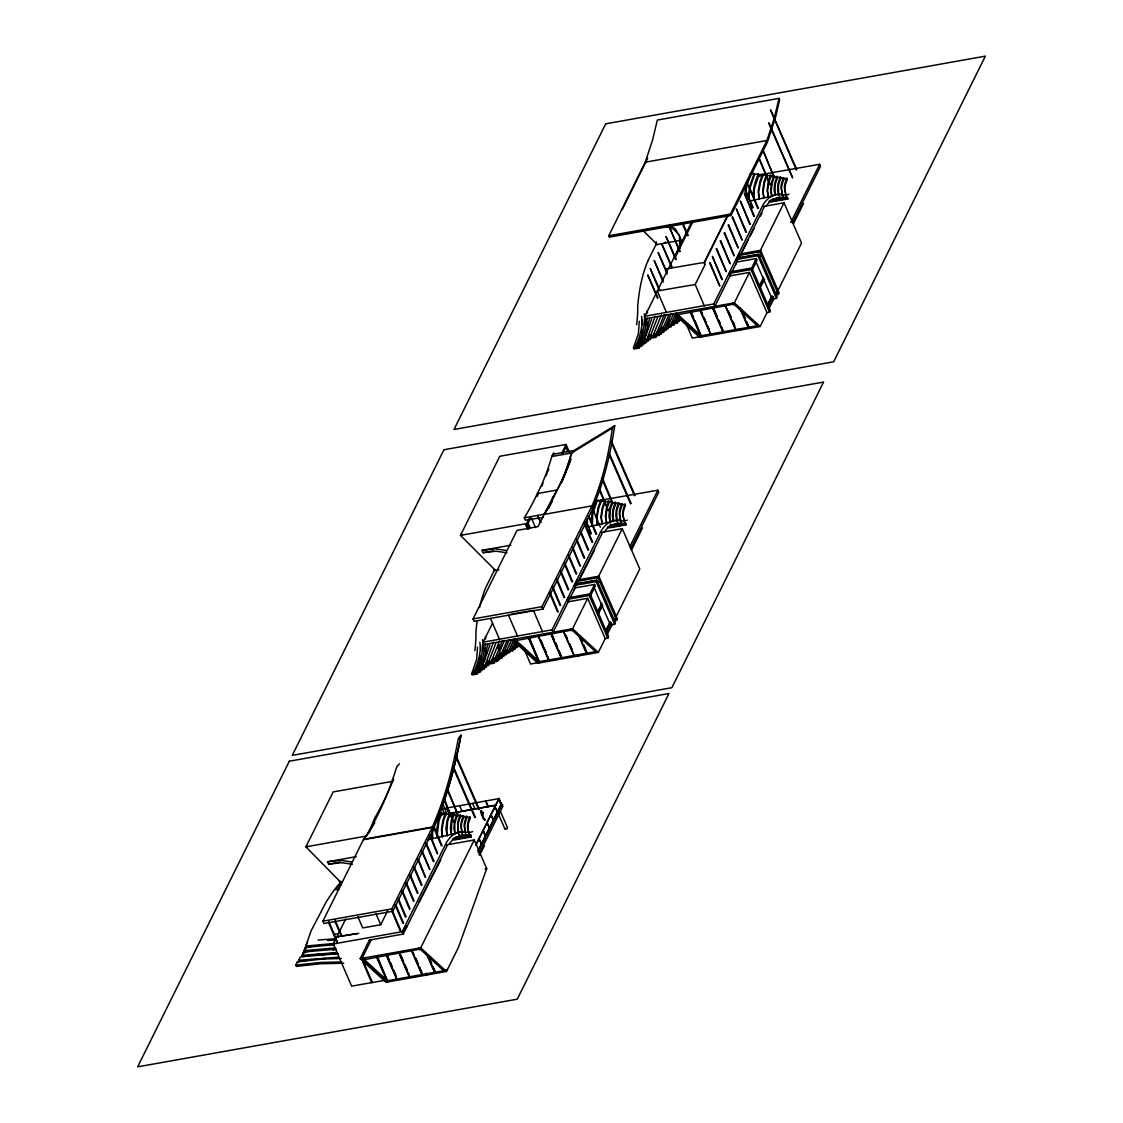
<?xml version="1.0" encoding="UTF-8"?>
<svg xmlns="http://www.w3.org/2000/svg" width="1123" height="1123" viewBox="0 0 1123 1123"><rect width="100%" height="100%" fill="white"/><g stroke="black" fill="none" stroke-linecap="round" stroke-linejoin="round"><path stroke-width="1.5" d="M483.466 818.386C484.996 817.853 484.532 822.05 484.617 819.579M482.272 814.301L482.581 814.273M484.968 819.509C484.546 818.541 485.669 821.418 483.774 818.681M480.742 650.568L480.672 645.753M642.51 324.673L642.44 319.844M474.847 817.628L453.088 767.585M479.395 809.444L456.092 755.849M481.781 814.919L480.602 811.171L481.023 812.238M630.536 503.764L609.452 455.264M635.085 495.496L611.165 440.469M768.609 123.165L792.627 177.855L769.101 122.912M796.263 169.798L770.546 109.829L796.839 169.685M453.636 822.204L443.95 797.99M599.233 488.112L608.399 510.698L599.317 489.937M657.488 298.156L647.732 274.938L657.91 297.792M658.569 288.583L650.203 268.481L659.819 289.874M663.202 282.126L654.162 260.48L663.131 280.357M667.16 274.124L658.134 252.493L667.104 272.37M671.736 267.667L662.037 244.505L672.326 267.428M675.695 259.68L666.009 236.518L676.299 259.441M679.668 251.678L669.982 228.516L680.257 251.454M336.844 942.071L328.393 922.067M400.757 930.532L392.334 910.556M403.003 923.471L395.198 905.012M406.077 916.817L398.286 898.386M410.077 908.9L402.301 890.469M414.078 900.997L406.301 882.566M418.023 893.094L410.232 874.663M422.023 885.191L414.247 866.759M418.247 858.842L425.547 877.33M421.644 851.164L429.842 869.595L422.248 850.939M430.249 835.119L437.563 853.606M447.01 789.469L457.791 814.259L447.6 789.244M481.416 814.259L483.255 818.33L483.044 815.354A1.895 0.8 79.9 0 0 482.918 814.905L482.764 812.406L480.967 810.638M558.187 611.726L549.751 591.765M560.686 605.339L552.895 586.908M564.687 597.422L556.91 578.991M568.673 589.603L560.91 571.088M572.604 581.714L564.841 563.184M576.604 573.797L568.856 555.281M572.856 547.364L580.226 565.81M612.667 502.571L602.209 477.766M709.652 263.049L719.773 286.056L710.227 262.782M721.864 279.627L712.389 256.367L722.426 279.515M716.137 248.716L726.272 271.752L716.727 248.52M720.138 240.813L730.203 263.877L720.727 240.617M724.082 232.91L734.217 255.946L724.672 232.714M728.097 225.035L738.218 248.029L728.673 224.811M732.098 217.118L742.149 240.154L732.673 216.851M745.812 232.222L736.351 208.92L746.416 231.984M749.813 224.305L740.352 201.017L750.164 224.024M753.828 216.402L744.352 193.1L754.417 216.163M757.828 208.485L748.367 185.197L758.418 208.26M769.845 184.719L759.33 158.989L770.406 184.621M773.845 176.816L762.994 150.285L774.014 176.915M431.892 830.388L432.481 839.134M587.315 519.345L587.399 526.28L585.532 521.69M483.044 650.807L483.311 643.17M644.813 324.898L645.079 317.262M432.636 829.083L432.566 838.207M485.501 644.181L483.199 655.846L478.244 668.634L478.777 669.841M647.269 318.286L644.967 329.937L640.026 342.726L640.545 343.933M745.082 191.626L746.458 183.961M485.206 651.045L485.697 648.168M646.988 325.137L647.48 322.259M745.854 190.264L748.676 179.624M487.789 644.448L484.575 656.913L480.447 666.95L480.967 668.157M649.557 318.539L646.343 331.004L642.216 341.041L642.735 342.248M779.011 98.375L774.238 118.378L766.925 140.501L730.413 214.086L731.003 215.462L609.326 237.15L608.736 235.774L645.248 162.203L652.561 140.066L657.334 120.063L779.011 98.375L779.615 99.765L775.839 116.188L767.528 141.891L731.003 215.462M432.201 827.384A445.424 184.621 80.3 0 0 458.324 738.344L460.963 735.158L459.139 744.521A497.349 208.78 79.9 0 1 433.857 827.848L433.155 829.532M480.658 810.848L480.911 810.567M479.591 658.541L480.139 655.804M641.359 332.633L641.907 329.895M482.202 813.515L481.725 812.855M482.455 813.894L482.595 812.954M482.623 813.487L482.75 812.42M489.881 645.065L482.764 665.237L483.283 666.444M651.649 319.171L644.532 339.328L645.065 340.536M481.149 812.252L480.798 810.806M493.432 642.131L485.768 663.398L486.301 664.605L487.972 660.914M655.2 316.237L647.536 337.504L648.069 338.697L649.74 335.005M486.147 654.877L487.031 651.719M496.113 642.482L488.716 661.573L489.249 662.781M657.896 316.574L650.498 335.679L651.017 336.872M499.538 640.812L492.028 659.692L492.548 660.9L493.825 658.12M661.321 314.903L653.797 333.784L654.316 334.991M497.812 648.589L499.23 644.602M446.659 844.889L474.257 839.962L486.708 868.626L458.423 947.447L446.491 971.493L385.961 982.274L360.188 958.621L369.481 939.895M504.452 640.405L497.91 656.043L498.444 657.25L500.437 652.912M666.234 314.51L659.692 330.148L660.212 331.341L662.219 327.004M302.438 955.645L311.113 930.799L326.119 902.092A227.534 138.761 89.2 0 1 338.009 885.177L341.504 885.135M502.43 640.643L495.313 657.811L495.833 659.019M664.198 314.749L657.081 331.903L657.601 333.11L659.622 328.73M483.873 661.405L484.687 659.215M645.641 335.51L646.455 333.306M499.721 650.315L501.42 646.048M507.049 640.686L501.209 654.162L501.742 655.369L503.834 650.821M668.817 314.791L662.991 328.253L663.511 329.46M509.337 639.787L503.792 652.407L504.311 653.614L505.968 650.02M671.105 313.893L665.56 326.498L666.079 327.705L667.75 324.126M668.297 322.933L669.673 319.774M511.358 640.433L506.768 650.582L507.287 651.775M673.14 314.524L668.536 324.673L669.055 325.881M513.815 639.675L509.674 648.757L510.193 649.964M675.583 313.766L671.442 322.863L671.961 324.056M754.221 174.612L758.46 173.854C754.74 182.024 751.933 191.331 754.066 200.315M749.785 176.816L750.557 172.872M751.189 173.953L754.165 173.419L749.392 187.26L748.69 199.276M477.107 672.733L477.626 673.94L472.193 674.909L471.674 673.702L476.643 659.496L477.514 647.129M638.875 346.825L639.394 348.032L633.962 349L633.442 347.793L638.411 333.587L639.282 321.22M474.383 673.21L473.864 672.017C478.075 662.795 481.402 652.547 479.858 642.3M476.587 671.526L476.054 670.319C480.419 660.787 483.901 650.245 482.539 639.633M636.165 347.316L635.632 346.109C639.843 336.886 643.184 326.639 641.626 316.391M638.355 345.617L637.822 344.424C642.188 334.893 645.669 324.35 644.307 313.738M566.231 471.113A344.214 136.908 82.3 0 1 553.232 496.731L537.973 526.645L517.001 530.379L473.05 618.941L474.088 621.328L543.013 609.031L590.866 512.607A355.71 149.317 79.9 0 0 614.716 425.631L612.4 428.06L571.593 453.004L551.786 456.542L554.102 454.113L553.583 452.92L551.786 456.542A293.566 123.235 79.9 0 1 537.37 493.53L536.85 494.653A459.026 192.693 79.9 0 1 524.329 517.787L525.367 520.16L543.406 517.338M614.716 425.631L573.909 450.576L571.593 453.004A293.566 123.235 79.9 0 1 557.176 489.993L556.657 491.116A459.026 192.693 79.9 0 1 544.136 514.25L524.329 517.787M512.86 648.196L512.341 646.988L514.825 641.654M674.628 322.287L674.109 321.08L676.608 315.76M515.345 646.455L514.825 645.248L516.103 642.496M677.113 320.546L676.593 319.339L677.885 316.588M333.25 943.881L332.829 944.962L345.73 918.909M339.16 880.741L340.129 882.959L341.224 882.762L305.891 846.84L333.152 791.926L392.783 781.299M495.454 570.414L460.5 535.362L499.749 456.289L566.09 444.455L569.558 452.443M622.268 209.468L647.662 158.301M343.708 963.239L321.108 963.716L296.318 966.384L295.77 965.12L297.384 961.878L311.338 959.604M341.35 958.509L323.48 958.972L299.209 961.555L298.662 960.277L300.262 957.035L310.945 955.14M333.896 944.752L306.34 947.321L305.793 946.057L307.407 942.815M298.213 962.551L297.384 961.878M335.356 949.202L304.642 951.939L304.094 950.676L305.709 947.433L312.573 946.212M337.925 953.778L302.522 956.642L301.975 955.378L303.575 952.136L312.517 950.535M656.309 241.824L656.127 244.702L681.254 240.224M494.541 569.824L485.992 587.048A137.694 57.806 79.9 0 0 479.535 607.641M647.76 261.14L656.309 243.93M338.388 886.047L340.718 881.344M322.905 921.169L363.571 839.26L432.495 826.963L433.422 829.097L431.723 832.985L392.868 911.258L323.943 923.541L322.905 921.169L391.829 908.872L432.495 826.963M528.919 528.329L526.841 523.543L529.144 518.882M561.711 453.285L566.09 444.455M526.743 524.455L525.564 524.553L527.613 529.27M527.571 522.785L529.888 518.11M528.119 523.206L530.421 518.545M562.763 453.383L565.852 447.179L567.733 451.516M567.957 597.815L590.038 593.87L589.252 595.471L567.157 599.415L568.196 601.788L587.694 598.32L605.213 638.608L598.348 652.407L572.576 628.754L484.167 644.518L483.129 642.131L492.492 623.265M729.725 271.906L751.82 267.962L751.02 269.562L728.925 273.507L729.964 275.893L749.462 272.412L766.981 312.699L760.131 326.512L734.358 302.845L645.936 318.609L644.897 316.223L666.992 271.443L666.767 268.804L704.303 262.389L728.111 214.423M668.297 269.085L691.698 221.947M693.172 221.175L675.765 256.226L679.668 245.558L679.569 236.279M334.275 944.232L333.784 945.215L333.264 944.022M678.348 251.061L679.892 247.958M471.674 673.702L479.816 672.242L481.346 669.168M476.054 670.319L484.21 668.873L485.712 665.841M485.768 663.398L497.363 661.335L498.921 658.204M647.536 337.504L659.145 335.426L660.689 332.31M650.498 335.679L661.391 333.728L663.679 329.109M492.028 659.692L501.784 657.952L503.343 654.807M653.797 333.784L663.553 332.043L665.111 328.913M657.081 331.903L665.728 330.359L668.045 325.698M497.91 656.043L506.122 654.583L507.638 651.522M659.692 330.148L667.89 328.674L669.406 325.614M572 630.017L515.345 640.742L515.682 640.054M733.768 304.122L677.113 314.833L677.45 314.159M727.957 215.419L704.205 263.301L704.907 264.958L695.207 284.498L704.346 305.933M503.792 652.407L512.593 650.835L514.123 647.774M668.536 324.673L677.071 323.143L678.629 320.013M371.39 939.516L362.069 958.284L387.842 981.937M357.844 916.719L362.715 927.921L380.739 924.72L387.66 910.781M420.128 949.089L363.473 959.814L363.81 959.14M543.013 609.031L541.974 606.659L592.003 505.855A319.746 132.991 80.2 0 0 612.4 428.06M446.968 814.498L442.546 802.819M369.369 940.105L403.255 934.069L402.216 931.683L446.575 842.32A83.818 35.178 80 0 1 455.896 833.238C461.202 829.392 467.252 834.319 472.657 831.582M568.996 600.187L553.092 632.221L552.053 629.835L601.184 530.856A83.818 35.178 80 0 1 610.519 521.774M730.764 274.293L714.86 306.326L713.821 303.94L762.952 204.948A83.818 35.178 80 0 1 772.287 195.865C777.593 192.005 783.629 196.946 789.034 194.195M402.736 932.876L406.189 925.759L406.737 927.079L406.217 925.885M403.255 934.069L447.614 844.721M570.021 598.124L575.804 586.473M599.836 581.714L597.239 582.177L596.524 580.521L577.025 584.002L577.755 582.528M579.229 579.566L602.223 533.243M731.789 272.215L737.572 260.564M739.538 256.62L738.808 258.093L737.769 255.707L759.85 251.777L760.58 250.303L738.499 254.233M740.998 253.658L763.991 207.334M515.345 640.742L514.615 639.085L539.222 661.672L529.101 637.05M677.113 314.833L676.397 313.177L700.991 335.763L695.039 320.743M363.473 959.814L362.757 958.158L387.351 980.744L377.918 957.722M547.448 656.197L548.529 660.015L538.099 636.011M572.576 628.754L587.694 598.32M589.238 595.19L594.572 584.451L575.088 587.919L574.05 585.532L596.131 581.602L596.86 580.156L574.765 584.086M598.012 577.531L622.254 528.68L601.563 532.372M734.358 302.845L749.462 272.412M751.02 269.281L756.341 258.543L736.856 262.024L735.818 259.638L757.913 255.693L758.629 254.247L736.534 258.192M759.78 251.622L784.022 202.786L763.331 206.478M614.042 620.808L616.639 620.345L598.082 577.671L598.812 576.197L576.731 580.142M589.968 596.846L595.288 586.108L594.572 584.451M751.736 270.938L757.07 260.199L756.341 258.543M721.836 328.042L722.931 331.861L712.487 307.856M722.159 327.986L723.24 331.804L712.81 307.8M360.188 958.621L420.718 947.826L474.257 839.962M408.196 973.009L409.277 976.842L398.847 952.837M408.519 972.953L409.6 976.785L399.17 952.781M475.633 845.184L499.047 798.495L501.448 804.138L478.3 850.785M475.899 845.128L499.047 798.495M478.033 850.827L501.181 804.194L498.78 798.537M478.103 852.357L502.107 804.026L502.978 806.047L478.889 854.561M597.183 612.47L601.858 603.079M629.778 546.789L657.881 490.204L596.116 501.04M758.951 286.562L763.626 277.17M790.774 222.452L819.664 164.295L757.899 175.146M597.787 614.056L601.689 606.223M759.569 288.162L762.671 281.887M597.998 614.618L602.742 605.072M630.663 548.81L658.752 492.225L657.881 490.204M759.766 288.709L764.51 279.164M792.431 222.916L820.52 166.316L819.664 164.295M479.703 855.221L484.378 845.801M631.702 549.652L642.524 527.852M793.47 223.744L803.521 203.502M426.052 973.164L426.852 974.989M605.802 630.789L609.621 623.125L593.646 586.403M767.585 304.894L771.389 297.216L755.414 260.494M605.915 630.719L610.365 621.749M767.697 304.81L772.147 295.854M605.929 633.569L611.263 622.83L609.621 623.125M767.697 307.66L773.031 296.921L771.389 297.216M606.757 635.478L612.091 624.739L611.263 622.83M616.288 616.288L639.773 568.968L622.254 528.68M768.539 309.569L773.859 298.83L773.031 296.921M777.298 291.91L801.541 243.073L784.022 202.786M605.213 638.608L607.81 638.145L608.596 636.544L590.038 593.87M612.091 624.739L614.688 624.276L615.404 622.83L596.86 580.156M616.639 620.345L617.369 618.871L598.812 576.197M766.981 312.699L769.578 312.236L770.364 310.636L751.82 267.962M773.859 298.83L776.456 298.367L777.186 296.921L758.629 254.247M777.621 292.612L775.01 293.075L775.811 294.9L778.407 294.437L779.137 292.977L760.58 250.303M446.645 808.069L449.214 813.557L446.715 807.9M459.63 805.738L462.129 811.41M472.629 803.422L475.057 809.093M498.668 798.79L501.111 804.461L498.682 798.635L443.388 808.644M735.635 264.466L737.235 261.35M738.836 258.234L748.423 239.522M750.024 236.392L754.024 228.601M760.425 216.121L762.026 213.005M573.867 590.375L575.467 587.245M579.468 579.454L594.657 549.821M419.258 901.839L440.848 859.741M399.381 763.808L396.714 766.953A443.725 175.16 82.7 0 1 363.515 839.695M342.178 881.597L336.016 889.739A124.513 55.743 -23.5 0 1 339.132 889.388M665.546 242.049L664.353 242.779M505.294 828.142C503.792 829.813 507.835 829.153 507.54 827.735L500.563 811.69M321.866 955.336L325.066 953.918M333.054 950.381L336.254 948.963M627.266 520.103C621.861 522.841 615.825 517.928 610.505 521.76M749.56 201.101L773.494 195.753M776.919 194.995L780.331 194.223M587.792 527.01L618.562 520.131M428.06 839.639L463.953 831.596M645.248 162.203L766.925 140.501M757.955 175.37L760.58 174.486M758.601 176.199L766.728 174.753L767.206 175.862A118.912 53.244 -23.5 0 0 764.524 182.979L763.163 191.724L763.822 197.48M766.658 175.96L770.729 175.23L771.206 176.339A107.387 48.078 -23.5 0 0 768.708 183.091L767.585 191.359L768.413 196.792M771.347 176.311L774.056 175.834L774.533 176.929A100.817 45.145 -23.5 0 0 772.147 183.47L771.15 191.457L772.077 196.693M773.185 177.181L777.256 176.451L777.734 177.56A93.335 41.79 -23.5 0 0 775.01 185.871L775.151 194.967M776.372 177.799L780.457 177.069L780.934 178.178A85.741 38.393 -23.5 0 0 778.393 186.123L778.744 194.798M779.573 178.417L783.643 177.687L784.135 178.796A80.393 35.992 -23.5 0 0 781.496 188.299L782.198 194.883M782.773 179.034L786.844 178.318L787.321 179.413M773.298 198.982L776.639 198.378L777.116 199.487L776.302 198.069M775.333 198.883L780.331 197.985L780.822 199.094L769.129 201.171M770.139 200.343L783.868 197.915L784.359 199.024L769.325 201.705M770.434 200.68L779.067 199.347M782.408 198.743L787.405 197.845L787.897 198.953L771.192 201.929L770.715 200.835M608.736 235.774L730.413 214.086M740.422 257.799L758.292 254.612L759.022 256.269L761.619 255.805M644.897 316.223L713.821 303.94M676.593 319.339L680.889 318.581M674.109 321.08L681.408 319.788M671.442 322.863L679.247 321.459L678.713 320.266M665.56 326.498L674.376 324.926L673.842 323.719M662.991 328.253L671.4 326.751L670.88 325.558M644.532 339.328L656.183 337.251L655.664 336.044M642.216 341.041L650.498 339.567L649.964 338.36M640.026 342.726L648.168 341.28L647.648 340.072M637.822 344.424L645.978 342.964L645.458 341.757M635.632 346.109L643.788 344.649L643.254 343.456M633.442 347.793L641.598 346.347L641.065 345.14M698.436 336.226L757.309 325.726L755.919 322.526M760.131 326.512L699.601 337.293L673.828 313.64M554.102 454.113L573.909 450.576M537.37 493.53L557.176 489.993M596.187 501.265L598.812 500.395M600.075 501.532L604.946 500.661L605.423 501.77A118.912 53.244 -23.5 0 0 602.756 508.887L601.381 517.619L602.054 523.374M604.89 501.869L608.961 501.139L609.438 502.248A107.387 48.078 -23.5 0 0 606.939 509L605.802 517.268L606.631 522.7M608.217 502.458L612.288 501.728L612.765 502.837A100.817 45.145 -23.5 0 0 610.379 509.379L609.845 520.946M592.003 505.855L544.051 514.404A312.152 125.565 81.8 0 0 552.039 501.855M612.765 502.837L615.488 502.36L615.966 503.455A93.335 41.79 -23.5 0 0 613.242 511.765L613.383 520.875M614.604 503.708L618.675 502.978L619.166 504.087A85.741 38.393 -23.5 0 0 616.625 512.018L616.962 520.707M617.804 504.325L621.875 503.595L622.353 504.704A80.393 35.992 -23.5 0 0 619.714 514.208L620.991 522.251M621.005 504.943L625.076 504.213L625.553 505.322A75.662 33.872 -23.5 0 0 623.068 514.516L623.897 520.875M460.5 535.362L526.841 523.543M609.859 525.171L614.871 524.287L615.348 525.396L608.666 526.575M610.21 525.382L618.562 523.894L619.04 524.988L607.361 527.08M612.091 525.606L622.1 523.823L622.577 524.932L607.557 527.599M615.629 525.536L625.637 523.753L626.115 524.862L609.424 527.838L608.947 526.729M510.825 545.188L482.16 550.298L483.199 552.684L496.141 551.211L506.992 552.811M483.199 552.684L493.306 550.874M498.893 569.81L494.359 570.61L493.769 569.263M598.082 577.671L576.001 581.616L577.025 584.002M473.05 618.941L541.974 606.659M483.129 642.131L552.053 629.835M613.242 618.984L615.839 618.52M514.825 645.248L517.675 644.742M512.341 646.988L519.64 645.683M509.674 648.757L517.464 647.367L516.945 646.16M506.768 650.582L515.303 649.052L514.783 647.845M501.209 654.162L509.631 652.66L509.098 651.452M495.313 657.811L503.946 656.267L503.427 655.06M488.716 661.573L499.623 659.636L499.089 658.429M482.764 665.237L494.415 663.16L493.895 661.952M480.447 666.95L488.716 665.476L488.196 664.269M478.244 668.634L486.399 667.188L485.88 665.981M473.864 672.017L482.02 670.557L481.486 669.35M548.838 659.398L538.408 635.955M536.654 662.135L595.541 651.635L570.933 629.048L571.649 630.705M598.348 652.407L537.833 663.202L512.06 639.549M438.616 812.996L441.451 812.49L441.929 813.599A141.301 63.267 -23.5 0 0 438.911 821.39L437.226 835.287M440.876 813.782L445.761 812.912L446.238 814.021A126.941 56.838 -23.5 0 0 443.431 821.39L441.915 830.444L442.476 836.41M441.592 814.849L495.341 805.233M445.831 814.315L496.282 805.177M449.649 814.61L453.72 813.88L454.197 814.989A101.112 45.271 -23.5 0 0 451.797 821.531L451.264 833.112M450.126 815.705L457.047 814.484L457.524 815.579A94.43 42.281 -23.5 0 0 454.787 823.945L454.885 833.112M456.177 815.817L460.248 815.101L460.725 816.196A87.931 39.375 -23.5 0 0 458.128 824.254L458.423 833.055M459.363 816.449L463.434 815.719L463.925 816.828A80.393 35.992 -23.5 0 0 461.286 826.331L461.988 832.915M462.564 817.067L466.635 816.337L467.112 817.446A75.788 33.943 -23.5 0 0 464.627 826.654L465.006 831.525M467.112 817.446L469.835 816.954L470.312 818.063A71.044 31.809 -23.5 0 0 467.968 828.606L468.431 831.68M305.891 846.84L365.424 836.228M363.529 839.723L432.243 827.469L433.141 829.518M456.64 836.902L459.981 836.312L460.458 837.407L453.79 838.6M455.32 837.435L463.673 835.947L464.15 837.056L452.457 839.134M453.495 838.249L456.836 837.66L456.359 836.551M457.173 837.688L460.514 837.084M463.855 836.495L467.196 835.905L467.673 837L452.653 839.681M462.381 837.337L454.029 838.825L454.506 839.934L471.197 836.958L469.807 834.656M465.708 836.747L470.719 835.849M356.216 856.667L327.551 861.776L328.59 864.163L341.532 862.689L352.383 864.275M328.59 864.163L340.395 862.057M485.066 868.921L486.708 868.626M402.216 931.683L333.32 943.966L351.653 986.162L372.415 982.471L363.361 961.653M445.803 969.851L447.445 969.556M384.796 981.207L443.669 970.707L419.061 948.121L419.791 949.777M695.207 284.498L657.292 290.983L666.444 312.419M699.25 336.9L692.273 338.093L686.097 323.635M511.021 614.239L533.425 610.407L542.577 631.842M537.482 662.795L530.491 664.002L524.329 649.529M494.794 806.581L497.461 812.182L494.808 806.539M493.502 820.127L490.849 814.526L493.488 820.169M486.877 822.527L489.516 828.17L487.115 822.513M478.917 838.544L481.585 844.159L478.945 838.502M385.259 980.267L371.629 982.597L362.715 961.709M481.978 550.34L495.117 548.838L505.968 550.424M327.369 861.804L340.508 860.316L351.359 861.903M337.714 937.312L336.746 936.849L358.77 933.339M336.746 936.849L357.072 933.634M298.662 960.277L337.967 957.203M295.77 965.12L320.56 962.453L341.715 961.962M305.793 946.057L334.808 943.418M304.094 950.676L334.808 947.938M301.975 955.378L337.377 952.515M318.89 945.299L321.768 945.005M315.465 950.114L319.83 949.665M318.076 940.035L335.735 938.744M787.476 197.536L778.141 197.536L771.501 200.582A91.174 38.28 79.9 0 0 765.704 206.435M625.708 523.43L616.373 523.444L609.719 526.49A91.174 38.28 79.9 0 0 603.935 532.344M471.099 834.908L461.764 834.922L455.11 837.969A91.174 38.28 79.9 0 0 449.326 843.822M314.398 959.267L325.586 958.466M316.939 954.494L323.256 954.003M327.607 940.484L336.282 940.007M329.418 953.652L338.388 953.399M329.011 949.019L334.963 948.738M329.348 944.429L333.77 944.246M334.345 934.069L337.798 933.957M665.378 226.116L673.07 228.825L679.05 234.763M669.168 225.162L675.485 229.078L680.089 237.36M453.425 822.064L444.02 799.815M657.236 244.505L643.661 231.254M757.309 325.726L732.701 303.14L733.431 304.796M739.327 328.941L740.492 330.008M675.709 313.303L701.482 336.97M577.545 654.835L578.724 655.916M513.941 639.212L539.714 662.865M420.718 947.826L446.491 971.493M484.069 818.274L484.546 818.864M461.258 533.832L462.339 534.927M306.425 845.773L307.491 846.868M471.197 836.958L468.417 832.017M787.405 197.845L785.777 195.276M786.998 197.718L787.897 198.953M624.739 522.504L625.637 523.753M625.23 523.613L626.115 524.862M466.298 834.656L467.196 835.905M466.775 835.751L467.673 837M783.868 197.915L782.282 195.248M783.489 197.732L784.359 199.024M621.23 522.532L622.1 523.823M621.707 523.627L622.577 524.932M462.802 834.656L463.673 835.947M464.15 837.056L462.564 834.375M779.488 196.637L780.331 197.985M779.966 197.746L780.822 199.094M617.72 522.546L618.562 523.894M618.197 523.655L619.04 524.988M459.153 834.95L459.981 836.312M460.458 837.407L458.942 834.6M614.534 523.978L615.348 525.396M773.003 198.645L773.48 199.754M758.46 173.854L758.937 174.949L754.516 188.074L753.884 197.353M754.165 173.419L754.656 174.528L749.869 188.355L748.971 198.167M759.85 251.777L778.407 294.437M757.913 255.693L776.456 298.367M751.02 269.562L769.578 312.236M743.229 313.879L745.321 318.679M746.711 321.88L748.802 326.681M742.921 313.935L744.998 318.735M746.388 321.936L748.48 326.737M740.141 308.095L748.494 327.298M739.818 308.151L748.171 327.354M728.518 311.324L731.298 317.725M733.389 322.526L734.779 325.726M728.209 311.38L730.989 317.781M732.378 320.981L734.47 325.782M725.43 305.554L735.86 329.558M725.107 305.61L735.551 329.615M682.882 223.252L688.202 235.465M682.293 223.477L687.599 235.69M713.807 308.783L717.288 316.784M718.678 319.985L720.068 323.185M713.498 308.839L716.965 316.84M718.369 320.041L719.759 323.242M701.187 311.029L702.577 314.229M703.967 317.43L706.058 322.231M707.448 325.431L708.838 328.632M700.864 311.085L702.268 314.286M703.658 317.486L705.735 322.287M707.125 325.488L709.217 330.288M700.176 310.046L710.62 334.05L699.868 310.102M691.557 312.741L693.649 317.542M690.561 311.773L700.991 335.763M690.112 311.857L700.176 335.019M679.612 317.514L680.131 318.707M676.551 321.95L677.071 323.143M667.371 327.481L667.89 328.674M665.195 329.165L665.728 330.359M663.033 330.85L663.553 332.043M660.871 332.52L661.391 333.728M658.611 334.219L659.145 335.426M611.249 442.28L634.495 495.734M609.368 453.467L631.126 503.497M611.221 524.553L611.712 525.662M596.131 581.602L614.688 624.276M589.252 595.471L607.81 638.145M538.057 516.398L540.795 522.672L538.001 516.51M531.404 518.012L535.446 527.557M580.072 636.587L582.149 641.387M583.539 644.588L587.02 652.589M579.749 636.643L581.84 641.444M583.23 644.644L586.711 652.645M579.061 635.604L586.711 653.207M578.752 635.66L586.403 653.263M527.599 522.013L530.14 527.866M526.799 524.329L528.849 529.045M566.048 635.632L567.438 638.833M569.529 643.633L572.309 650.035M565.739 635.688L567.129 638.889M569.221 643.69L572 650.091M563.662 631.449L574.092 655.453L563.339 631.505M552.039 634.677L554.13 639.478M555.52 642.679L557.598 647.48M559.001 650.68L561.079 655.481M551.716 634.734L553.807 639.534M555.197 642.735L557.289 647.536M558.678 650.736L560.77 655.537M551.028 633.709L561.472 657.713M550.719 633.765L561.149 657.769M540.809 640.138L542.886 644.939M544.29 648.139L546.368 652.94M540.486 640.194L542.577 644.995M543.967 648.196L546.059 652.996M528.779 637.667L539.222 661.672M528.329 637.752L538.408 660.928M508.466 615.193L517.521 635.997M516.215 638.987L517.338 641.57M512.074 649.627L512.593 650.835M490.456 618.408L499.496 639.212M505.589 653.375L506.122 654.583M501.265 656.744L501.784 657.952M496.843 660.127L497.363 661.335M483.676 667.666L484.21 668.873M479.296 671.049L479.816 672.242M497.924 812.898L504.901 828.942M455.489 756.088L478.791 809.669M453.004 765.788L475.436 817.39M441.662 807.353L444.413 813.684M429.59 958.86L431.681 963.66M433.071 966.861L435.148 971.662L432.748 966.917M429.281 958.916L431.358 963.716M427.189 954.676L434.84 972.279M426.88 954.732L434.531 972.336M415.58 957.905L418.36 964.306M419.749 967.507L421.841 972.307M412.478 951.56L413.868 954.761M415.257 957.961L418.037 964.362M419.441 967.563L421.518 972.364M411.79 950.535L422.22 974.525M411.467 950.591L421.911 974.582M391.829 908.872L392.868 911.258M400.869 955.35L403.648 961.751M405.038 964.952L407.13 969.753M400.546 955.406L403.325 961.807M404.729 965.008L406.807 969.809M375.854 913.504L380.739 924.72M386.845 954.41L388.937 959.21M390.327 962.411L392.418 967.212M393.808 970.412L395.9 975.213M386.537 954.466L388.628 959.267M390.018 962.467L392.095 967.268M393.485 970.469L395.577 975.269M386.537 955.027L396.981 979.031M386.228 955.083L396.658 979.088M376.921 956.74L387.351 980.744M376.458 956.824L386.537 980M364.343 958.073L365.466 960.656M335.005 919.976L341.645 935.234M335.075 921.73L341.041 935.473M305.709 947.433L306.256 948.696M303.575 952.136L304.136 953.399M744.605 187.611L753.14 207.615M745.981 192.707L747.96 197.325M750.585 203.474L752.55 208.092M704.303 262.389L705.005 264.031M586.122 521.212L591.372 533.523M588.817 529.382L590.782 534.001M602.265 479.549L612.063 502.753M592.34 508.2L600.356 527.206M588.873 515.738L596.65 534.169M588.27 515.962L596.06 534.394M584.213 522.111L592.649 542.072M584.269 523.865L592.046 542.311M580.858 531.544L588.649 549.989M580.268 531.783L588.045 550.214M576.857 539.461L584.634 557.892M576.913 541.23L584.044 558.117M572.898 549.133L580.044 566.034M568.898 557.05L576.043 573.937M564.251 563.423L572.028 581.854M560.953 572.856L568.098 589.757M556.306 579.229L564.083 597.661M552.305 587.132L560.082 605.564M549.807 593.534L557.584 611.965M434.264 827.202L442.041 845.633M433.66 827.44L441.437 845.872M429.66 835.344L437.437 853.775M426.249 843.022L434.039 861.453M425.659 843.261L433.436 861.692M417.644 859.081L425.435 877.512M413.643 866.984L421.42 885.415M409.642 874.901L417.419 893.332M405.698 882.79L413.489 901.222M401.697 890.707L409.474 909.139M398.342 900.155L405.473 917.042M395.801 904.773L403.578 923.204M391.73 910.795L400.167 930.756M328.997 921.843L337.419 941.804M786.254 196.385L784.359 187.513A75.662 33.872 -23.5 0 1 786.844 178.318M624.486 522.279L622.591 513.408A75.662 33.872 -23.5 0 1 625.076 504.213M465.554 833.322L464.15 825.545A75.788 33.943 -23.5 0 1 466.635 816.337M610.449 523.065L608.905 516.257L609.901 508.27A100.817 45.145 -23.5 0 1 612.288 501.728M451.867 835.259L450.323 828.437L451.32 820.422A101.112 45.271 -23.5 0 1 453.72 813.88M782.759 196.343L781.018 187.19A80.393 35.992 -23.5 0 1 783.657 177.687M620.514 521.142L619.25 513.099A80.393 35.992 -23.5 0 1 621.875 503.595M462.072 833.266L460.809 825.223A80.393 35.992 -23.5 0 1 463.448 815.719M768.525 197.325L767.093 190.25L768.23 181.982A107.387 48.078 -23.5 0 1 770.729 175.23M606.743 523.22L605.325 516.159L606.462 507.891A107.387 48.078 -23.5 0 1 608.961 501.139M778.8 195.205L777.649 190.433L777.916 185.014A85.741 38.393 -23.5 0 1 780.457 177.069M617.032 521.114L615.881 516.327L616.148 510.923A85.741 38.393 -23.5 0 1 618.675 502.978M447.249 836.003L445.915 828.76L447.136 820.309A111.963 50.128 -23.5 0 1 449.705 813.403L450.197 814.512A111.963 50.128 -23.5 0 0 447.614 821.418L446.743 833.659M468.895 833.112L467.491 827.497A71.044 31.809 -23.5 0 1 469.835 816.954M775.165 195.458L774.14 190.433L774.533 184.762A93.335 41.79 -23.5 0 1 777.256 176.451M763.893 198.097L762.671 190.615L764.047 181.884A118.912 53.244 -23.5 0 1 766.728 174.753M613.397 521.367L612.372 516.341L612.765 510.656A93.335 41.79 -23.5 0 1 615.488 502.36M602.11 524.006L600.903 516.524L602.265 507.778A118.912 53.244 -23.5 0 1 604.946 500.661M454.899 833.603L453.889 828.549L454.31 822.836A94.43 42.281 -23.5 0 1 457.047 814.47M785.665 194.967L784.851 188.608A75.662 33.872 -23.5 0 1 787.335 179.413M442.504 837.098L441.437 829.335L442.953 820.281A126.941 56.838 -23.5 0 1 445.761 812.912M771.599 195.599L770.673 190.363L771.669 182.375A100.817 45.145 -23.5 0 1 774.056 175.834M759.12 199.262L758.179 191.219L759.85 181.87A134.83 60.375 -23.5 0 1 762.77 174.276L763.247 175.37A134.83 60.375 -23.5 0 0 760.327 182.979L758.657 192.328L759.12 198.49M597.352 525.157L596.411 517.127L598.082 507.778A134.83 60.375 -23.5 0 1 601.002 500.17L601.479 501.279A134.83 60.375 -23.5 0 0 598.559 508.873L596.889 518.222L597.352 524.399M437.479 838.123L436.65 829.869L438.433 820.281A141.301 63.267 -23.5 0 1 441.451 812.49M457.931 831.946L457.651 823.145A87.931 39.375 -23.5 0 1 460.248 815.101M592.298 526.224C590.151 517.24 592.972 507.933 596.692 499.749L597.169 500.858L592.733 513.983L592.368 525.339M429.056 837.449L429.463 839.457M482.272 812.378L482.413 813.389M680.608 238.652L681.156 243.073M586.922 525.171L586.697 520.651M647.213 310.608L647.409 313.05M485.445 636.516L485.627 638.959M460.991 735.214A445.424 184.621 80.3 0 1 434.868 824.254M393.696 778.857A490.147 190.32 83.3 0 1 390.72 786.058M390.102 787.462A490.147 190.32 83.3 0 1 374.464 818.499A503.651 211.419 79.9 0 1 368.442 833.378M374.787 822.541A443.725 175.16 82.7 0 1 369.383 831.652M368.583 832.901A443.725 175.16 82.7 0 1 366.182 836.565M636.587 324.744A67.899 28.538 79.9 0 0 637.696 306.382A137.694 57.806 79.9 0 1 647.789 261.196M548.74 468.909A639.731 268.551 79.9 0 1 547.827 471.323M547.35 472.516A639.731 268.551 79.9 0 1 545.946 476.068M543.069 483.072A639.731 268.551 79.9 0 1 541.595 486.512M538.605 493.264A639.731 268.551 79.9 0 1 537.075 496.577M571.593 453.004A312.152 125.565 81.8 0 1 561.598 482.118M569.923 461.735A639.731 268.551 79.9 0 1 561.402 482.974M474.818 650.652A67.899 28.538 79.9 0 0 475.927 632.291A137.694 57.806 79.9 0 1 477.163 620.907M571.074 458.76A344.214 136.908 82.3 0 1 569.305 463.49M568.701 465.048A344.214 136.908 82.3 0 1 566.862 469.625M553.232 496.731A353.436 148.362 79.9 0 1 548.936 507.877M289.341 761.212L137.638 1066.85L517.268 999.175L668.985 693.523L289.341 761.212M443.95 449.733L292.247 755.372L671.877 687.697L823.594 382.059L443.95 449.733M605.732 123.825L454.015 429.477L833.659 361.788L985.362 56.15L605.732 123.825M485.754 800.938L488.112 806.777L485.697 800.952M483.171 830.473L485.571 836.116L483.171 830.473"/></g></svg>
